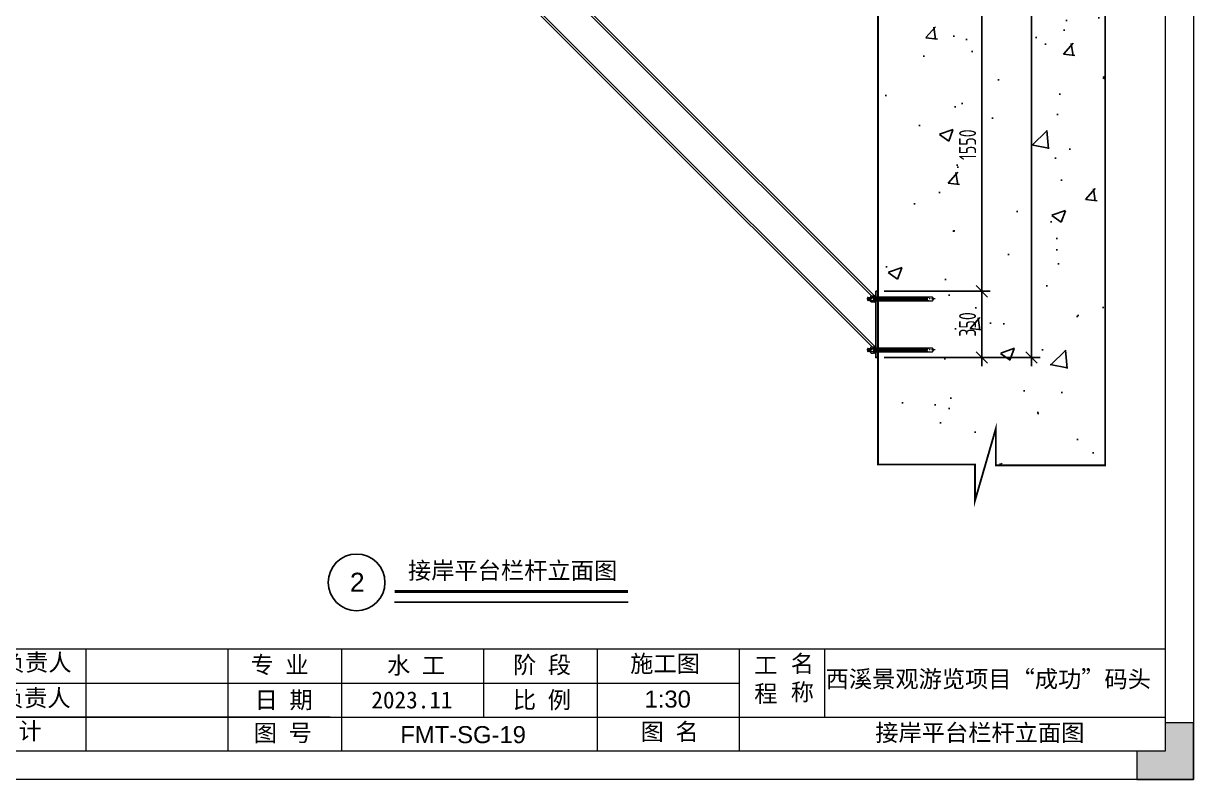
# Model space of a CAD drawing. Header units: millimetres. Extents: x 4 to 2106212, y -117026 to 198097.
# Drawn here: x 1907639 to 1913820, y 181227 to 185223 of the extents above; entities that cross this region are included whole.
import ezdxf
from ezdxf.enums import TextEntityAlignment as Align

# ---------------------------------------------------------------- set-up
doc = ezdxf.new("R2010")
doc.units = ezdxf.units.MM
doc.linetypes.add('DASHDOT2', pattern=[12.7, 6.35, -3.175, 0, -3.175])
doc.layers.add('H200', color=3, linetype='Continuous')
doc.layers.add('STEEL', color=34, linetype='Continuous')
for name, color, linetype, lineweight in [('screw', 33, 'Continuous', 13), ('图框', 7, 'Continuous', 13), ('文本', 3, 'Continuous', 13)]:
    doc.layers.add(name, color=color, linetype=linetype, lineweight=lineweight)
doc.styles.add('Arial', font='arial.ttf')
doc.styles.add('hztxt', font='ros1.shx', dxfattribs={"width": 0.8, "bigfont": 'hztxt.shx'})
doc.styles.get("Standard").update_dxf_attribs({"font": 'arial.ttf'})
doc.dimstyles.new('DIM-30', dxfattribs={"dimscale": 30, "dimtxt": 3, "dimasz": 2, "dimexe": 1.5, "dimexo": 1.5, "dimgap": 1, "dimtad": 1, "dimdec": 1, "dimdsep": 46, "dimtxsty": 'hztxt', "dimblk": 'OBLIQUE', "dimcen": 0, "dimdle": 1.5, "dimclrd": 9, "dimclre": 9, "dimclrt": 2, "dimadec": 1, "dimazin": 0, "dimtfac": 1, "dimtdec": 1, "dimtix": 1, "dimtmove": 2, "dimatfit": 3, "dimldrblk": 'OBLIQUE', "dimfxl": 15, "dimtolj": 1, "dimtzin": 0, "dimarcsym": 1})

# ---------------------------------------------------------------- blocks, each defined once
blk = doc.blocks.new('GW-TK')
at = {"layer": '图框', "linetype": 'Continuous', "lineweight": 0}
h = blk.add_hatch(color=256, dxfattribs=at)
h.dxf.hatch_style = 1
h.paths.add_polyline_path([(927603.55, 464418.01), (927603.55, 464428.01), (927598.55, 464428.01), (927598.55, 464423.01), (927593.55, 464423.01), (927593.55, 464418.01)])
at = {"layer": '图框', "linetype": 'Continuous'}
for p, q in [((927408.55, 464441.02), (927408.55, 464423.01)), ((927433.55, 464441.02), (927433.55, 464423.01)), ((927453.55, 464441.02), (927453.55, 464423.01)), ((927478.55, 464441.02), (927478.55, 464429.01)), ((927498.55, 464441.02), (927498.55, 464423.01)), ((927523.55, 464441.02), (927523.55, 464423.01)), ((927538.55, 464441.02), (927538.55, 464429.01)), ((927383.55, 464435.01), (927523.55, 464435.01)), ((927451.56, 464429.01), (927383.55, 464429.01)), ((927383.55, 464429.01), (927598.55, 464429.01))]:
    blk.add_line(p, q, dxfattribs=at)
at = {"layer": '图框'}
for points in [[(927183.55, 464715.01), (927603.55, 464715.01), (927603.55, 464418.01), (927183.55, 464418.01)], [(927188.55, 464710.01), (927598.55, 464710.01), (927598.55, 464423.01), (927188.55, 464423.01)]]:
    blk.add_lwpolyline(points, close=True, dxfattribs=at)
at = {"layer": '图框', "linetype": 'Continuous'}
blk.add_lwpolyline([(927383.55, 464441.02), (927598.55, 464441.02)], dxfattribs=at)
at = {"layer": '图框', "linetype": 'Continuous', "lineweight": 0}
blk.add_lwpolyline([(927598.55, 464428.01), (927598.55, 464423.01), (927593.55, 464423.01), (927593.55, 464418.01), (927603.55, 464418.01), (927603.55, 464428.01)], close=True, dxfattribs=at)
at = {"layer": '图框', "linetype": 'Continuous', "char_height": 3, "attachment_point": 1}
for s, width, heights, insert in [('{\\fSimSun|b0|i0|c134|p2;项目负责人}', 26.0225, [0], (927385.56, 464440.15)), ('{\\fSimSun|b0|i0|c134|p2;专 业}', 12.8345, [0], (927437.53, 464439.73)), ('{\\fSimSun|b0|i0|c134|p2;阶 段}', 17.4775, [0], (927483.73, 464439.73)), ('{\\fSimSun|b0|i0|c134|p2;工 程}', 5.2119, [0], (927526.21, 464439.66)), ('{\\fSimSun|b0|i0|c134|p2;名 称}', 5.2119, [0], (927532.62, 464439.93)), ('{\\fSimSun|b0|i0|c134|p2;专业负责人}', 24.6361, [2.04], (927385.39, 464433.9)), ('{\\fSimSun|b0|i0|c134|p2;日 期}', 11.224, [0], (927438.25, 464433.55)), ('{\\fSimSun|b0|i0|c134|p2;比 例}', 10.9146, [0], (927483.71, 464433.55)), ('{\\fSimSun|b0|i0|c134|p2;设 计}', 16.2353, [0], (927390.55, 464428.09)), ('{\\fSimSun|b0|i0|c134|p2;图 号}', 23.6261, [0], (927438.11, 464427.75)), ('{\\fSimSun|b0|i0|c134|p2;图 名}', 12.066, [0], (927506.19, 464427.94))]:
    blk.add_mtext_dynamic_manual_height_columns(s, width=width, gutter_width=17.5, heights=heights, dxfattribs=dict(at, insert=insert))
at = {"layer": '图框', "color": 3, "linetype": 'Continuous', "char_height": 3, "attachment_point": 1}
for s, width, insert in [('{\\fSimSun|b0|i0|c134|p2;水 工}', 11.224, (927461.55, 464439.63)), ('\\pt9;{\\fSimSun|b0|i0|c134|p2;施工图}', 18.6303, (927504.36, 464439.94)), ('\\pt9;{\\fSimSun|b0|i0|c134|p2;西溪景观游览项目“成功”码头}', 60.0149, (927538.77, 464437.24)), ('{\\fSimSun|b0|i0|c134|p2;2023.11}', 11.224, (927458.8, 464433.55))]:
    blk.add_mtext_dynamic_manual_height_columns(s, width=width, gutter_width=17.5, heights=[0], dxfattribs=dict(at, insert=insert))
blk = doc.blocks.new('_Oblique')
at = {"color": 0, "linetype": 'ByBlock', "lineweight": -2}
blk.add_line((-0.5, -0.5), (0.5, 0.5), dxfattribs=at)
blk = doc.blocks.new('*D1003')
at = {"color": 9, "lineweight": -2, "transparency": 16777216}
for p, q in [((1912185.7, 187706.9), (1913008.9, 187706.9)), ((1912963.9, 187751.9), (1912963.9, 183411.9)), ((1912197.7, 183456.9), (1913008.9, 183456.9))]:
    blk.add_line(p, q, dxfattribs=at)
at = {"layer": 'Defpoints', "color": 0, "transparency": 16777216}
for p in [(1912140.7, 187706.9), (1912152.7, 183456.9), (1912963.9, 183456.9)]:
    blk.add_point(p, dxfattribs=at)
at = {"color": 9, "lineweight": -2, "transparency": 16777216, "xscale": 60, "yscale": 60, "zscale": 60}
for p, rotation in [((1912963.9, 187706.9), 90), ((1912963.9, 183456.9), 270)]:
    blk.add_blockref('_Oblique', p, dxfattribs=dict(at, rotation=rotation))
at = {"color": 2, "transparency": 16777216, "insert": (1912888.9, 185581.9), "char_height": 90, "attachment_point": 5, "rotation": 90, "style": 'hztxt'}
blk.add_mtext('\\A1;4250', dxfattribs=at)
blk = doc.blocks.new('*D1004')
at = {"color": 9, "lineweight": -2, "transparency": 16777216}
for p, q in [((1912197.7, 183806.9), (1912746, 183806.9)), ((1912701, 183411.9), (1912701, 183851.9)), ((1912185.7, 183456.9), (1912746, 183456.9))]:
    blk.add_line(p, q, dxfattribs=at)
at = {"layer": 'Defpoints', "color": 0, "transparency": 16777216}
for p in [(1912152.7, 183806.9), (1912701, 183806.9), (1912140.7, 183456.9)]:
    blk.add_point(p, dxfattribs=at)
at = {"color": 9, "lineweight": -2, "transparency": 16777216, "xscale": 60, "yscale": 60, "zscale": 60}
for p, rotation in [((1912701, 183806.9), 90), ((1912701, 183456.9), 270)]:
    blk.add_blockref('_Oblique', p, dxfattribs=dict(at, rotation=rotation))
at = {"color": 2, "transparency": 16777216, "insert": (1912626, 183631.9), "char_height": 90, "attachment_point": 5, "rotation": 90, "style": 'hztxt'}
blk.add_mtext('\\A1;350', dxfattribs=at)
blk = doc.blocks.new('*U965')
at = {"layer": 'screw'}
for p, q in [((-16.3, 157.1), (-16.3, 144.3)), ((-12.2, 159.6), (12.2, 159.6)), ((-12.2, 141.8), (12.2, 141.8)), ((-6.3, 174.2), (-9.4, 172.8)), ((-9.4, 172.8), (-6.3, 171.1)), ((-9.4, 172.8), (9.4, 171.5)), ((-6.3, 171.1), (-9.4, 169.6)), ((-9.4, 169.6), (-6.3, 168)), ((-9.4, 169.6), (9.4, 168.4)), ((-6.3, 168), (-9.4, 166.5)), ((-9.4, 166.5), (-6.3, 164.8)), ((-9.4, 166.5), (9.4, 165.3)), ((-6.3, 164.8), (-9.4, 163.4)), ((-9.4, 163.4), (-6.3, 161.7)), ((-9.4, 163.4), (9.4, 162.1)), ((-6.3, 161.7), (-9.4, 160.2)), ((-9.4, 160.2), (-8.1, 159.6)), ((-9.4, 160.2), (0.8, 159.6)), ((9.4, 124.3), (-9.4, 125.6)), ((-6.6, 133), (-9.2, 131.8)), ((-9.2, 131.8), (-6.1, 130.2)), ((9.6, 130.6), (-9.2, 131.8)), ((9.6, 127.5), (-9.2, 128.7)), ((-8.2, 157.1), (-8.2, 144.3)), ((-7.2, 173.8), (-7.2, 175.9)), ((-6.3, 174.2), (6.3, 173.3)), ((-6.3, 171.1), (6.3, 170.2)), ((-6.3, 171.1), (6.3, 170.2)), ((-6.3, 168), (6.3, 167.1)), ((-6.3, 164.8), (6.3, 163.9)), ((-6.3, 164.8), (6.3, 163.9)), ((-6.3, 161.7), (6.3, 160.8)), ((-6.3, 161.7), (6.3, 160.8)), ((-6.1, 130.2), (6.5, 129.3)), ((5.4, 176.9), (-5.4, 176.9)), ((-3.6, 174.1), (-3.6, 175.9)), ((-2.5, 133), (6.5, 132.4)), ((-0.4, 141.8), (-2.2, 137)), ((2.2, 141.8), (0.4, 137)), ((3.6, 173.5), (3.6, 175.9)), ((6.3, 173.3), (9.4, 171.5)), ((9.4, 171.5), (6.3, 170.2)), ((6.3, 170.2), (9.4, 168.4)), ((9.4, 168.4), (6.3, 167.1)), ((6.3, 167.1), (9.4, 165.3)), ((9.4, 165.3), (6.3, 163.9)), ((6.3, 163.9), (9.4, 162.1)), ((9.4, 162.1), (6.3, 160.8)), ((6.3, 160.8), (8.4, 159.6)), ((8, 133), (6.5, 132.4)), ((6.5, 132.4), (9.6, 130.6)), ((9.6, 130.6), (6.5, 129.3)), ((7.2, 172.8), (7.2, 175.9)), ((8.2, 157.1), (8.2, 144.3)), ((16.3, 157.1), (16.3, 144.3)), ((9.4, 121.2), (-9.4, 122.4)), ((9.4, 118.1), (-9.4, 119.3)), ((9.4, 114.9), (-9.4, 116.2)), ((9.4, 111.8), (-9.4, 113)), ((9.4, 108.6), (-9.4, 109.9)), ((9.4, 105.5), (-9.4, 106.8)), ((9.4, 102.4), (-9.4, 103.6)), ((9.4, 99.2), (-9.4, 100.5)), ((9.4, 96.1), (-9.4, 97.3)), ((9.4, 93), (-9.4, 94.2)), ((9.4, 89.8), (-9.4, 91.1)), ((9.4, 86.7), (-9.4, 87.9)), ((9.4, 83.5), (-9.4, 84.8)), ((9.4, 80.4), (-9.4, 81.7)), ((9.4, 77.3), (-9.4, 78.5)), ((9.4, 74.1), (-9.4, 75.4)), ((9.4, 71), (-9.4, 72.2)), ((9.4, 67.9), (-9.4, 69.1)), ((9.4, 64.7), (-9.4, 66)), ((9.4, 61.6), (-9.4, 62.8)), ((9.4, 58.4), (-9.4, 59.7)), ((9.4, 55.3), (-9.4, 56.6)), ((9.4, 52.2), (-9.4, 53.4)), ((9.4, 49), (-9.4, 50.3)), ((9.4, 45.9), (-9.4, 47.1)), ((9.4, 42.8), (-9.4, 44)), ((9.4, 39.6), (-9.4, 40.9)), ((9.4, 36.5), (-9.4, 37.7)), ((9.4, 33.4), (-9.4, 34.6)), ((9.4, 30.2), (-9.4, 31.5)), ((9.4, 27.1), (-9.4, 28.3)), ((9.4, 23.9), (-9.4, 25.2)), ((9.4, 20.8), (-9.4, 22)), ((9.4, 17.7), (-9.4, 18.9)), ((9.4, 14.5), (-9.4, 15.8)), ((9.4, 11.4), (-9.4, 12.6)), ((9.4, 8.3), (-9.4, 9.5)), ((9.4, 5.1), (-9.4, 6.4)), ((9.4, 2), (-9.4, 3.2)), ((9.4, -1.2), (-9.4, 0.1)), ((-6.3, 17.2), (6.3, 16.3)), ((9.4, -4.3), (-9.4, -3)), ((9.4, -7.4), (-9.4, -6.2)), ((9.4, -10.6), (-9.4, -9.3)), ((9.4, -13.7), (-9.4, -12.5)), ((-6.3, -14.1), (-9.4, -15.6)), ((9.4, -16.8), (-9.4, -15.6)), ((9.4, -20), (-9.4, -18.7)), ((9.4, -23.1), (-9.4, -21.9)), ((9.4, -26.3), (-9.4, -25)), ((9.4, -29.4), (-9.4, -28.1)), ((9.4, -32.5), (-9.4, -31.3)), ((9.4, -35.7), (-9.4, -34.4)), ((9.4, -38.8), (-9.4, -37.6)), ((9.4, -41.9), (-9.4, -40.7)), ((9.4, -45.1), (-9.4, -43.8)), ((9.4, -48.2), (-9.4, -47)), ((9.4, -51.4), (-9.4, -50.1)), ((9.4, -54.5), (-9.4, -53.2)), ((9.4, -57.6), (-9.4, -56.4)), ((9.4, -60.8), (-9.4, -59.5)), ((-6.3, -14.1), (6.3, -15)), ((9.4, -63.9), (-9.4, -62.7)), ((9.4, -67), (-9.4, -65.8)), ((9.4, -70.2), (-9.4, -68.9)), ((9.4, -73.3), (-9.4, -72.1)), ((9.4, -76.5), (-9.4, -75.2)), ((9.4, -79.6), (-9.4, -78.3)), ((9.4, -82.7), (-9.4, -81.5)), ((9.4, -85.9), (-9.4, -84.6)), ((9.4, -89), (-9.4, -87.8)), ((9.4, -92.1), (-9.4, -90.9)), ((9.4, -95.3), (-9.4, -94)), ((9.4, -98.4), (-9.4, -97.2)), ((9.4, -101.6), (-9.4, -100.3)), ((9.4, -104.7), (-9.4, -103.4)), ((9.4, -107.8), (-9.4, -106.6)), ((9.4, -111), (-9.4, -109.7)), ((9.4, -114.1), (-9.4, -112.9)), ((9.4, -117.2), (-9.4, -116)), ((9.4, -120.4), (-9.4, -119.1)), ((9.4, -123.5), (-9.4, -122.3)), ((9.4, -126.6), (-9.4, -125.4)), ((9.4, -129.8), (-9.4, -128.5)), ((9.4, -132.9), (-9.4, -131.7)), ((9.4, -136.1), (-9.4, -134.8)), ((-6.3, -136.5), (-9.4, -138)), ((-9.4, -138), (-6.3, -139.6)), ((-3.8, -138.3), (-9.4, -138)), ((-6.3, -139.6), (-9.4, -141.1)), ((-9.4, -141.1), (-7, -142.4)), ((-6.4, -141.3), (-9.4, -141.1)), ((-7.4, -143.3), (-9.4, -144.2)), ((-9.4, -144.2), (-8.1, -144.9)), ((-7.9, -144.3), (-9.4, -144.2)), ((-8.7, -147), (-9.4, -147.4)), ((-9.4, -147.4), (-8.8, -147.7)), ((-8.8, -147.4), (-9.4, -147.4)), ((-6.3, -136.5), (6.3, -137.4)), ((-6.3, -139.6), (-5.2, -139.7)), ((-6.3, -139.6), (-5.2, -139.7)), ((9.4, -139.2), (4.5, -138.9)), ((5.9, -140.5), (6.3, -140.5)), ((5.9, -140.5), (6.3, -140.5)), ((5.9, -140.5), (6.3, -140.5)), ((5.9, -140.5), (6.3, -140.5)), ((5.9, -140.5), (6.3, -140.5)), ((6.3, -137.4), (9.4, -139.2)), ((9.4, -139.2), (6.3, -140.5)), ((6.3, -140.5), (9.4, -142.3)), ((9.4, -142.3), (6.9, -142.2)), ((9.4, -142.3), (7.4, -143.2)), ((8, -144.6), (9.4, -145.5)), ((9.4, -145.5), (8.2, -145.4)), ((9.4, -145.5), (8.4, -145.9)), ((9, -148.3), (9.4, -148.6)), ((9.4, -148.6), (9, -148.8)), ((9.4, -148.6), (9, -148.6))]:
    blk.add_line(p, q, dxfattribs=at)
at = {"layer": 'screw', "color": 1, "linetype": 'DASHDOT2'}
blk.add_line((0, -180.4), (0, 180.4), dxfattribs=at)
at = {"layer": 'screw'}
for points in [[(18.8, 137), (18.8, 133), (-18.8, 133), (-18.8, 137)], [(14.7, 141.8), (-14.7, 141.8), (-14.7, 137), (14.7, 137)]]:
    blk.add_lwpolyline(points, close=True, dxfattribs=at)
for points in [[(-16.3, 157.1, -0.612824), (-8.2, 157.1, -0.305874), (8.2, 157.1, -0.612824), (16.3, 157.1)], [(-16.3, 144.3, 0.612824), (-8.2, 144.3, 0.305874), (8.2, 144.3, 0.612824), (16.3, 144.3)], [(7.2, 175.9, 0.516475), (3.6, 175.9, 0.258238), (-3.6, 175.9, 0.516475), (-7.2, 175.9)]]:
    blk.add_lwpolyline(points, format="xyb", dxfattribs=at)
blk.add_lwpolyline([(-9.9, 133), (-9.9, -167.4), (0, -173.1), (9.9, -167.4), (9.9, 133)], dxfattribs=at)
blk = doc.blocks.new('*U964')
at = {"color": 0, "linetype": 'ByBlock', "lineweight": -2, "transparency": 16777216}
for p in [(0, 0), (270, 0)]:
    blk.add_blockref('*U965', p, dxfattribs=at)
blk = doc.blocks.new('*U953')
h = blk.add_hatch()
h.set_pattern_fill('AR-CONC', color=252, scale=4, angle=-1.78635)
h.set_pattern_definition([(48.21365, (-1956590.03, -195502.34), (726.39706, -86.44208), [76.2, -838.2]), (353.21365, (-1956590, -195502.34), (-117.08218, 768.2505), [60.96, -670.56234]), (98.665094, (-1956529.5, -195509.55), (609.31489, 681.8084), [64.76004, -712.36098]), (44.39785, (-1956583.7, -195299.2), (1078.5469, -201.8886), [114.3, -1257.3]), (94.849206, (-1956493.8, -195316.1), (980.00676, 959.62144), [97.1401, -1068.54243]), (349.3978, (-1956583.7, -195299.2), (980.00676, 959.62144), [91.43987, -1005.8389]), (19.21365, (-1956483.73, -195353.2), (593.41132, -427.76689), [76.2, -838.2]), (324.21365, (-1956483.7, -195353.2), (270.0545, 728.68768), [60.96, -670.56]), (69.665094, (-1956434.3, -195388.8), (863.4658, 300.9208), [64.76004, -712.35975]), (35.713649, (-1956590.03, -195502.34), (22.89163, 337.670666), [0, -662.432, 0, -680.72, 0, -673.1]), (5.713649, (-1956590.03, -195502.34), (279.640336, 392.19577), [0, -388.112, 0, -647.192, 0, -256.54]), (325.713649, (-1956816.5, -195495.28), (541.38448, -39.810717), [0, -254, 0, -792.48, 0, -1051.56]), (315.71365, (-1956918.04, -195492.1), (595.39922, 83.18622), [0, -330.2, 0, -526.288, 0, -746.76])])
h.paths.add_polyline_path([(-697.5, -2405.2), (-184.7, -2405.2), (-184.7, -2594.8), (-74.8, -2214.9), (-74.8, -2409.9), (502.5, -2409.9), (502.5, 116.7), (697.5, 116.7), (317.6, 226.6), (507.2, 226.6), (507.2, 2594.8), (-697.5, 2594.8)])
at = {"color": 252, "const_width": 10, "elevation": 0}
blk.add_lwpolyline([(-697.5, -2405.2), (-184.7, -2405.2), (-184.7, -2594.8), (-74.8, -2214.9), (-74.8, -2409.9), (502.5, -2409.9), (502.5, 116.7), (697.5, 116.7), (317.6, 226.6), (507.2, 226.6), (507.2, 2594.8), (-697.5, 2594.8)], close=True, dxfattribs=at)
blk = doc.blocks.new('*U944')
at = {"color": 0, "linetype": 'ByBlock', "lineweight": -2, "transparency": 16777216}
blk.add_blockref('*U953', (0, 0), dxfattribs=at)
blk = doc.blocks.new('*D1011')
at = {"color": 9, "lineweight": -2, "transparency": 16777216}
for p, q in [((1912185.7, 185356.9), (1912746, 185356.9)), ((1912701, 185401.9), (1912701, 183761.9)), ((1912185.7, 183806.9), (1912746, 183806.9))]:
    blk.add_line(p, q, dxfattribs=at)
at = {"layer": 'Defpoints', "color": 0, "transparency": 16777216}
for p in [(1912140.7, 185356.9), (1912140.7, 183806.9), (1912701, 183806.9)]:
    blk.add_point(p, dxfattribs=at)
at = {"color": 9, "lineweight": -2, "transparency": 16777216, "xscale": 60, "yscale": 60, "zscale": 60}
for p, rotation in [((1912701, 185356.9), 90), ((1912701, 183806.9), 270)]:
    blk.add_blockref('_Oblique', p, dxfattribs=dict(at, rotation=rotation))
at = {"color": 2, "transparency": 16777216, "insert": (1912626, 184581.9), "char_height": 90, "attachment_point": 5, "rotation": 90, "style": 'hztxt'}
blk.add_mtext('\\A1;1550', dxfattribs=at)

msp = doc.modelspace()

# ---------------------------------------------------------------- linework, layer by layer
msp.add_line((1909599.7192, 182164.8312, -0.0005), (1910832.59, 182164.8312, -0.0005))
at = {"const_width": 15, "elevation": -0.0005}
msp.add_lwpolyline([(1909599.7192, 182220.2312), (1910832.59, 182220.2312)], dxfattribs=at)
msp.add_circle((1909399.0515, 182268.7871, -0.001), 150)
at = {"layer": 'H200'}
for points in [[(1912140.7354, 183493.5138), (1908202.7354, 187431.8804)], [(1912140.7354, 183510.4852), (1908219.7051, 187431.8804)], [(1912140.7354, 183759.3983), (1908468.5951, 187431.8804)], [(1912140.7354, 183776.3697), (1908485.5649, 187431.8804)]]:
    msp.add_lwpolyline(points, dxfattribs=at)
at = {"layer": 'STEEL'}
msp.add_lwpolyline([(1912140.7354, 183806.8801), (1912140.7354, 183456.8801), (1912152.7354, 183456.8801), (1912152.7354, 183806.8801)], close=True, dxfattribs=at)

# ---------------------------------------------------------------- block references
msp.add_blockref('*U944', (1912850.1966, 185297.1055, 0.0003))
at = {"rotation": 90}
msp.add_blockref('*U964', (1912273.7804, 183496.8801), dxfattribs=at)
at = {"layer": '文本', "xscale": 30, "yscale": 30, "zscale": 30}
msp.add_blockref('GW-TK', (-25914286.8213, -13751313.6738), dxfattribs=at)

# ---------------------------------------------------------------- texts
msp.add_text('2', height=100).set_placement((1909363.7969, 182219.8795, -0.001))
at = {"char_height": 90, "attachment_point": 5, "line_spacing_factor": 2, "style": 'Arial'}
for insert in [(1910222.9203, 182326.6626, -0.0005), (1912690.6732, 181469.4089)]:
    msp.add_mtext('接岸平台栏杆立面图', dxfattribs=dict(at, insert=insert))
at = {"layer": '文本', "style": 'Arial'}
msp.add_text('FMT-SG-19', height=90, dxfattribs=at).set_placement((1909629.9719, 181464.3413), align=Align.MIDDLE_LEFT)
at = {"layer": '文本', "color": 6}
note = msp.add_mtext_dynamic_manual_height_columns('{\\C256;1:30\\P}', width=120, gutter_width=0, heights=[124.0928, 0], dxfattribs=dict(at, insert=(1910919.8281, 181697.177), char_height=90, attachment_point=1, style='Arial'))

# ---------------------------------------------------------------- dimensions: what is measured, and where the dimension line sits
for base, p1, p2, picture, middle in [((1912963.9372, 183456.8801), (1912140.7354, 187706.8804), (1912152.7354, 183456.8801), '*D1003', (1912888.9372, 185581.8802)), ((1912700.9768, 183806.8801), (1912140.7354, 185356.8801), (1912140.7354, 183806.8801), '*D1011', (1912625.9768, 184581.8801)), ((1912700.9768, 183806.8801), (1912140.7354, 183456.8801), (1912152.7354, 183806.8801), '*D1004', (1912625.9768, 183631.8801))]:
    dim = msp.add_linear_dim(base=base, p1=p1, p2=p2, angle=90, dimstyle='DIM-30')
    dim.commit()
    dim.dimension.update_dxf_attribs({"geometry": picture, "text_midpoint": middle})

doc.saveas('drawing.dxf')
